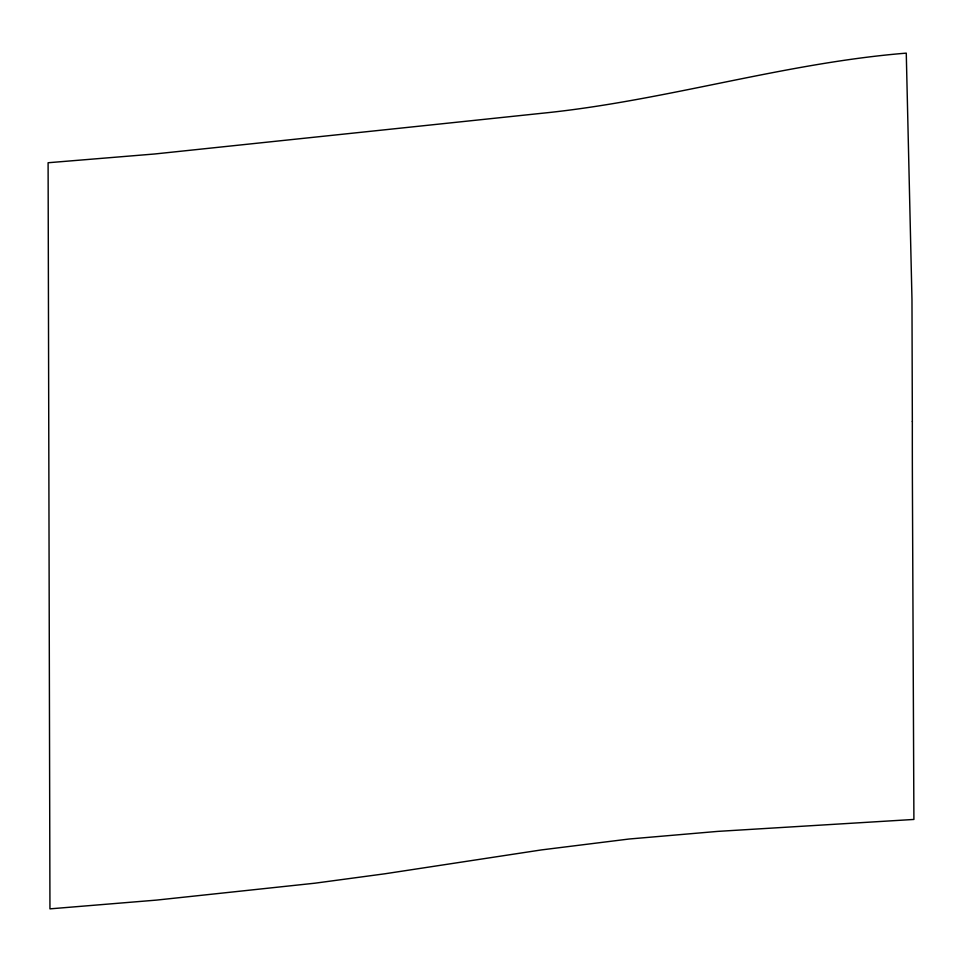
<?xml version="1.0" encoding="UTF-8"?>
<svg xmlns="http://www.w3.org/2000/svg" width="962" height="962" viewBox="0 0 962 962"><rect width="100%" height="100%" fill="white"/><g stroke="black" fill="none" stroke-linecap="round" stroke-linejoin="round"><path stroke-width="1.44" d="M912.337 421.512L912.325 436.568A2536.578 320.166 85.3 0 0 912.409 482.154L913.9 819.444L717.64 831.396L629.064 839.02L541.426 849.915L384.896 873.785L314.983 883.188L156.457 900.107L49.952 908.862L48.1 162.746L154.605 153.992L542.279 113.239C664.862 100.926 783.345 63.059 906.264 53.138L911.976 299.519L912.337 421.512"/></g></svg>
